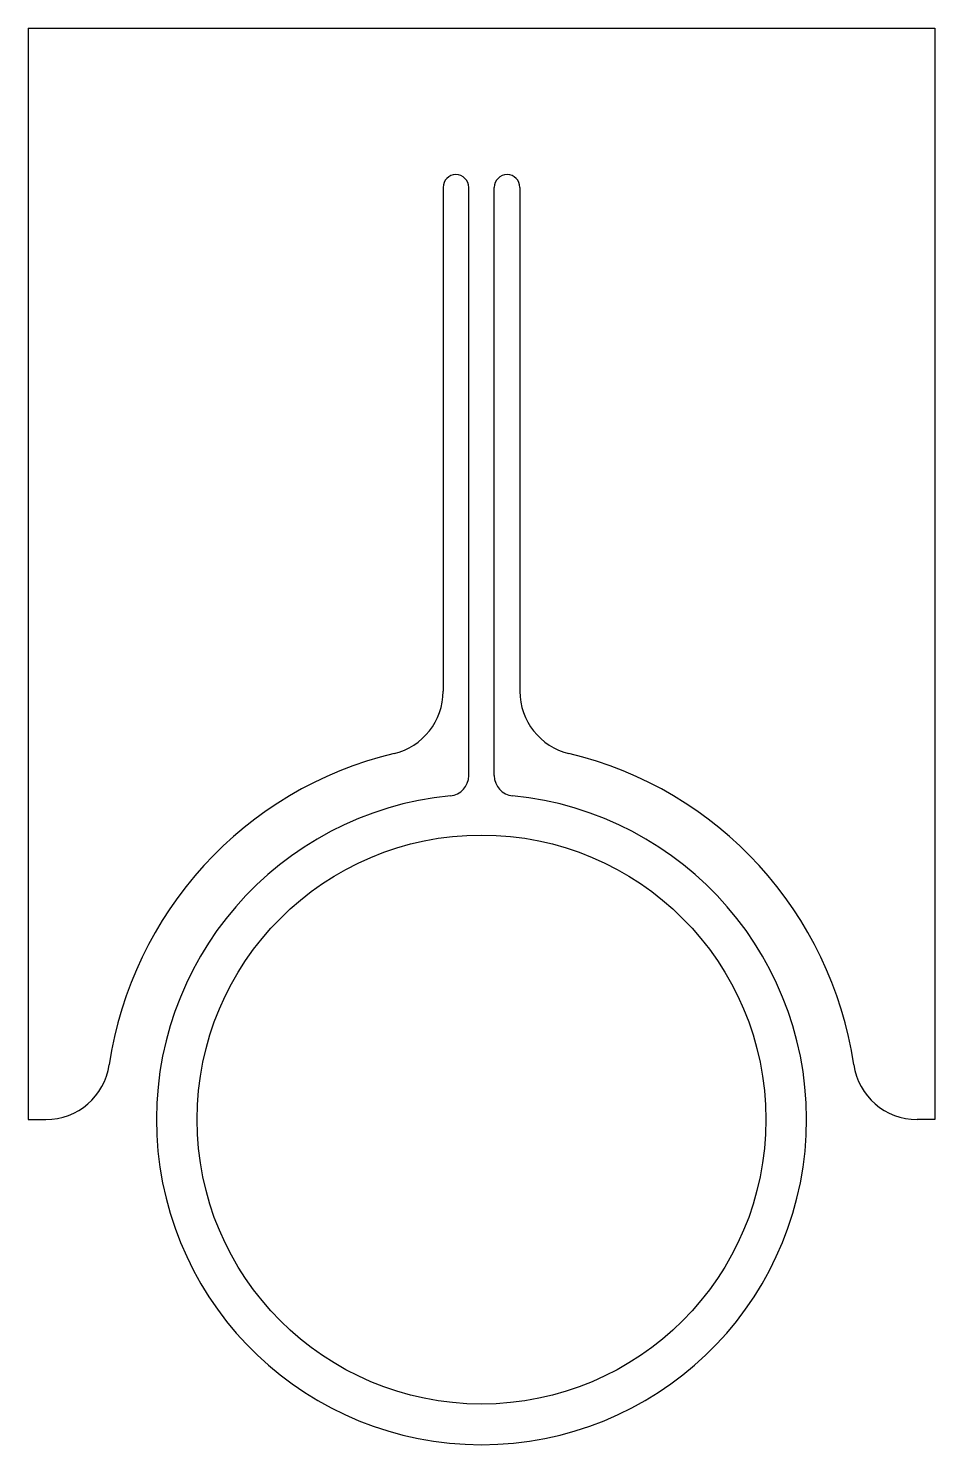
# Model space of a CAD drawing. Header units: millimetres. Extents: x -1.77 to 1.77, y -1.27 to 4.26.
import ezdxf

# ---------------------------------------------------------------- set-up
doc = ezdxf.new("R2010")
doc.units = ezdxf.units.MM

msp = doc.modelspace()

# ---------------------------------------------------------------- linework, layer by layer
at = {"color": 7, "linetype": 'Continuous', "lineweight": 25}
for p, q in [((-1.7706, 4.2624), (1.7706, 4.2624)), ((-1.7706, 4.2624), (-1.7706, 0)), ((1.7706, 4.2624), (1.7706, 0)), ((-0.15, 3.6409), (-0.15, 1.6728)), ((-0.05, 1.3432), (-0.05, 3.6409)), ((0.05, 1.3432), (0.05, 3.6409)), ((0.15, 3.6409), (0.15, 1.6728)), ((-1.7706, 0), (-1.7017, 0)), ((1.7706, 0), (1.7017, 0))]:
    msp.add_line(p, q, dxfattribs=at)
msp.add_circle((0, 0), 1.1113, dxfattribs=at)
for centre, radius, start, end in [((-0.1, 3.6409), 0.05, 0, 180), ((0.1, 3.6409), 0.05, 0, 180), ((-0.4, 1.6728), 0.25, 283.4477, 0), ((0.4, 1.6728), 0.25, 180, 256.5523), ((0, 0), 1.47, 103.4477, 171.6425), ((0, 0), 1.47, 8.3575, 76.5523), ((-0.1294, 1.3432), 0.0794, 275.5018, 0), ((0.1294, 1.3432), 0.0794, 180, 264.4982), ((0, 0), 1.27, 95.5018, 84.4982), ((-1.7017, 0.25), 0.25, 270, 351.6425), ((1.7017, 0.25), 0.25, 188.3575, 270)]:
    msp.add_arc(centre, radius, start, end, dxfattribs=at)

doc.saveas('drawing.dxf')
